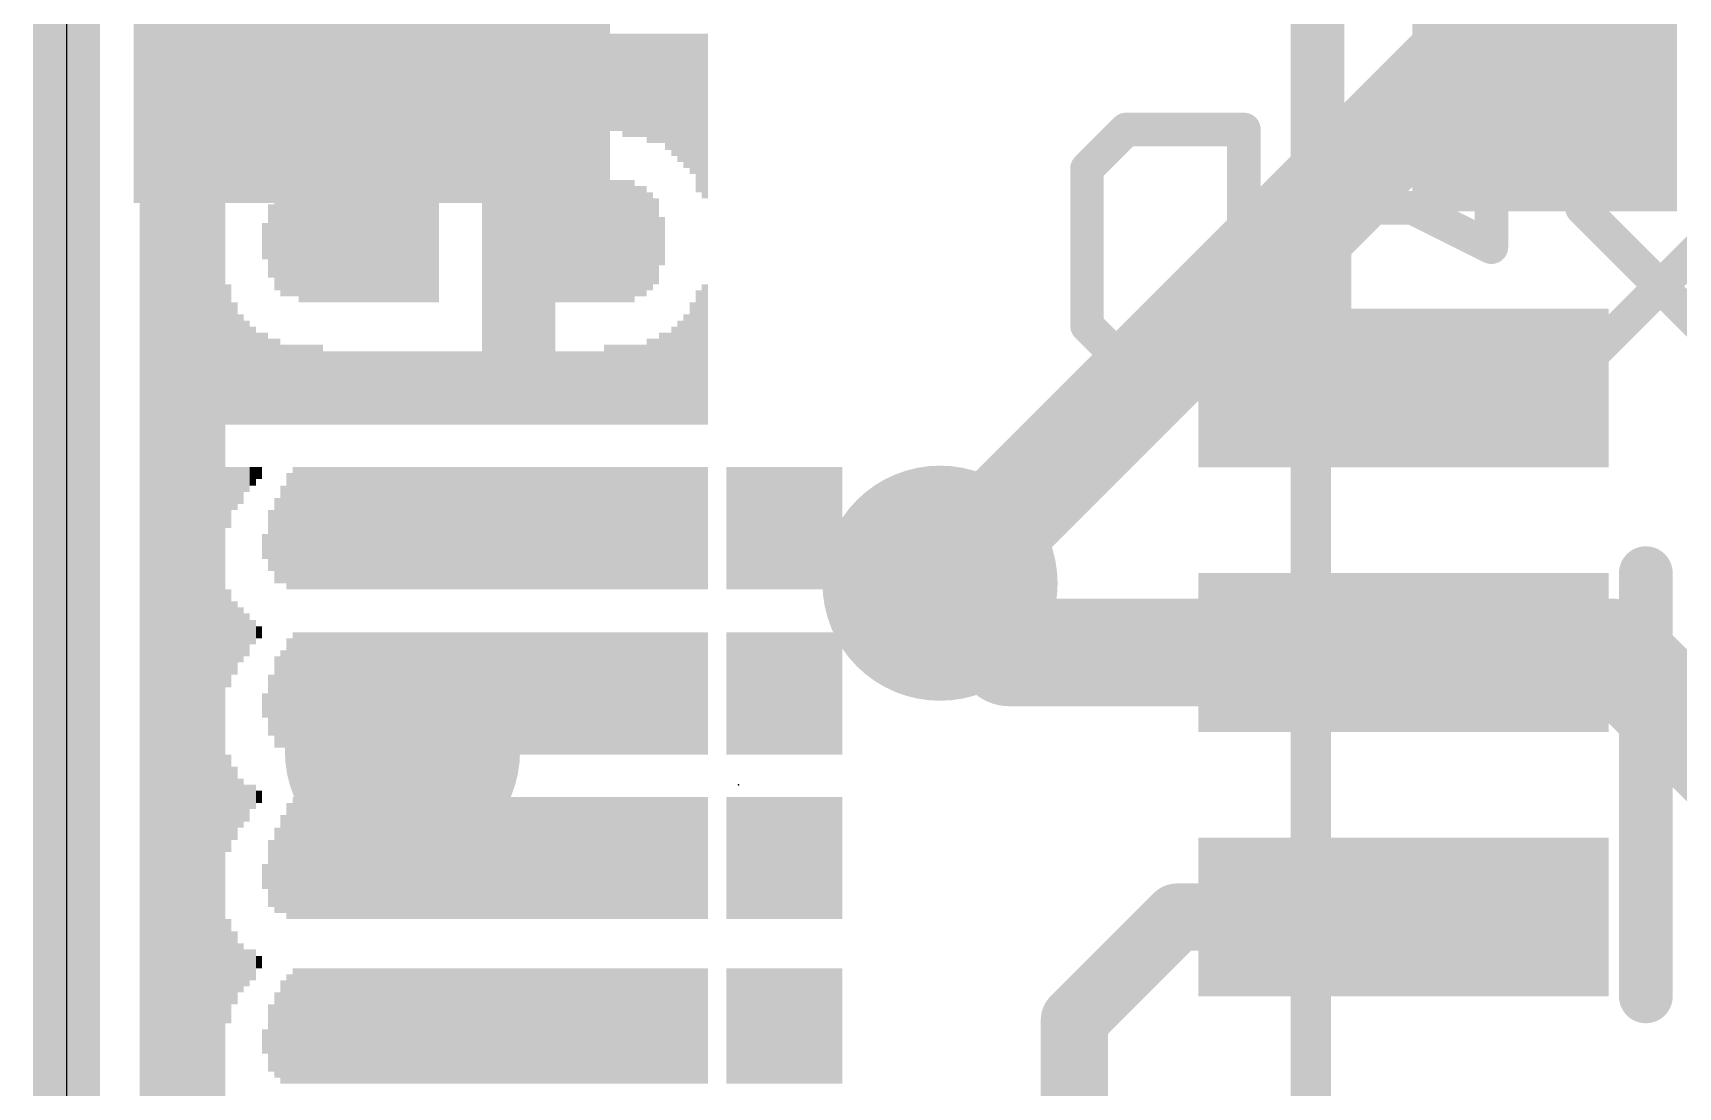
# Model space of a CAD drawing. Extents: x -0.1 to 25.5, y -0.1 to 17.9.
# Drawn here: x -0.13 to 6.09, y 7.75 to 11.73 of the extents above; entities that cross this region are included whole.
import ezdxf

# ---------------------------------------------------------------- set-up
doc = ezdxf.new("R2010")
doc.units = 0
for name, color, linetype in [('1', 12, 'CONTINUOUS'), ('16', 5, 'CONTINUOUS'), ('18', 110, 'CONTINUOUS'), ('20', 53, 'CONTINUOUS'), ('21', 40, 'CONTINUOUS'), ('22', 6, 'CONTINUOUS'), ('23', 40, 'CONTINUOUS'), ('51', 253, 'CONTINUOUS')]:
    doc.layers.add(name, color=color, linetype=linetype)

# ---------------------------------------------------------------- blocks, each defined once
blk = doc.blocks.new('RECT')
blk.add_solid([(-0.5, -0.5), (0.5, -0.5), (-0.5, 0.5), (0.5, 0.5)])
blk = doc.blocks.new('ROUNDV')
at = {"const_width": 0.5}
blk.add_lwpolyline([(0, -0.25, 1), (0, 0.25, 1), (0, -0.25)], format="xyb", dxfattribs=at)

msp = doc.modelspace()

# ---------------------------------------------------------------- linework, layer by layer
at = {"layer": '1'}
for points, const_width in [([(0, 0), (0, 17.78)], 0.254), ([(4.611, 12.573), (5.588, 11.596)], 0.254), ([(3.564, 9.39), (3.302, 9.652)], 0.4064), ([(5.054, 9.39), (3.564, 9.39)], 0.4064), ([(5.054, 9.39), (5.85, 9.39)], 0.4064), ([(5.85, 9.39), (6.731, 8.509)], 0.4064), ([(4.199, 8.39), (3.81, 8.001)], 0.254), ([(5.054, 8.39), (4.199, 8.39)], 0.254), ([(3.81, 8.001), (3.81, 5.2573)], 0.254)]:
    msp.add_lwpolyline(points, dxfattribs=dict(at, const_width=const_width))
for points, const_width in [([(5.5431, 11.5511, 1), (5.6329, 11.6409)], 0.127), ([(3.3738, 9.7238, 1), (3.2302, 9.5802)], 0.2032), ([(3.564, 9.4916, 1), (3.564, 9.2884)], 0.2032), ([(5.054, 9.4916, 1), (5.054, 9.2884)], 0.2032), ([(5.054, 9.2884, 1), (5.054, 9.4916)], 0.2032), ([(5.9218, 9.4618, 1), (5.7782, 9.3182)], 0.2032), ([(5.85, 9.2884, 1), (5.85, 9.4916)], 0.2032), ([(3.4922, 9.3182, 1), (3.6358, 9.4618)], 0.2032), ([(4.199, 8.4535, 1), (4.199, 8.3265)], 0.127), ([(4.2439, 8.3451, 1), (4.1541, 8.4349)], 0.127), ([(5.054, 8.3265, 1), (5.054, 8.4535)], 0.127), ([(3.8735, 8.001, 1), (3.7465, 8.001)], 0.127), ([(3.7651, 8.0459, 1), (3.8549, 7.9561)], 0.127)]:
    msp.add_lwpolyline(points, format="xyb", dxfattribs=dict(at, const_width=const_width))
at = {"layer": '16'}
for points, const_width in [([(0, 0), (0, 17.78)], 0.254), ([(3.302, 9.652), (7.747, 14.097)], 0.4064)]:
    msp.add_lwpolyline(points, dxfattribs=dict(at, const_width=const_width))
at = {"layer": '16', "const_width": 0.2032}
msp.add_lwpolyline([(3.2302, 9.7238, 1), (3.3738, 9.5802)], format="xyb", dxfattribs=at)
at = {"layer": '20'}
msp.add_line((0, 15.24), (0, 2.54), dxfattribs=at)
at = {"layer": '21'}
for points, const_width in [([(4.754, 11.89), (4.754, 10.79)], 0.1524), ([(0.454, 10.99), (0.454, 6.79)], 0.1524), ([(5.97, 9.69), (5.97, 8.09)], 0.2032)]:
    msp.add_lwpolyline(points, dxfattribs=dict(at, const_width=const_width))
for points, const_width in [([(0.4921, 10.99, 1), (0.4159, 10.99)], 0.0762), ([(4.7159, 10.79, 1), (4.7921, 10.79)], 0.0762), ([(6.0208, 9.69, 1), (5.9192, 9.69)], 0.1016), ([(5.9192, 8.09, 1), (6.0208, 8.09)], 0.1016)]:
    msp.add_lwpolyline(points, format="xyb", dxfattribs=dict(at, const_width=const_width))
at = {"layer": '22', "const_width": 0.127}
for points in [[(3.8576, 11.219), (4.0058, 11.3673)], [(4.0058, 11.3673), (4.4507, 11.3673)], [(4.4507, 11.3673), (4.4507, 10.4775)], [(4.7931, 11.3673), (5.3862, 11.3673)], [(5.3862, 11.3673), (5.3862, 10.9224)], [(3.8576, 10.6258), (3.8576, 11.219)], [(4.9414, 11.0707), (4.7931, 10.9224)], [(5.0897, 11.0707), (4.9414, 11.0707)], [(5.3862, 10.9224), (5.0897, 11.0707)], [(6.3218, 11.0707), (5.7286, 10.4775)], [(6.3218, 10.4775), (5.7286, 11.0707)], [(4.7931, 10.9224), (4.7931, 10.6258)], [(4.0058, 10.4775), (3.8576, 10.6258)], [(4.7931, 10.6258), (4.9414, 10.4775)], [(5.238, 10.4775), (5.3862, 10.6258)], [(4.4507, 10.4775), (4.0058, 10.4775)], [(4.9414, 10.4775), (5.238, 10.4775)]]:
    msp.add_lwpolyline(points, dxfattribs=at)
at = {"layer": '22', "const_width": 0.0635}
for points in [[(4.0058, 11.399, 1), (4.0058, 11.3355)], [(4.0283, 11.3448, 1), (3.9834, 11.3897)], [(4.4825, 11.3673, 1), (4.419, 11.3673)], [(4.4507, 11.3355, 1), (4.4507, 11.399)], [(4.7931, 11.399, 1), (4.7931, 11.3355)], [(5.418, 11.3673, 1), (5.3545, 11.3673)], [(5.3862, 11.3355, 1), (5.3862, 11.399)], [(3.8893, 11.219, 1), (3.8258, 11.219)], [(3.8351, 11.2414, 1), (3.88, 11.1965)], [(4.9414, 11.1024, 1), (4.9414, 11.0389)], [(4.9638, 11.0482, 1), (4.9189, 11.0931)], [(5.1039, 11.0991, 1), (5.0755, 11.0423)], [(5.0897, 11.0389, 1), (5.0897, 11.1024)], [(5.751, 11.0931, 1), (5.7061, 11.0482)], [(4.8248, 10.9224, 1), (4.7613, 10.9224)], [(4.7706, 10.9448, 1), (4.8155, 10.8999)], [(5.3545, 10.9224, 1), (5.418, 10.9224)], [(5.372, 10.894, 1), (5.4004, 10.9508)], [(3.8258, 10.6258, 1), (3.8893, 10.6258)], [(3.88, 10.6482, 1), (3.8351, 10.6033)], [(4.8155, 10.6482, 1), (4.7706, 10.6033)], [(4.7613, 10.6258, 1), (4.8248, 10.6258)], [(5.4087, 10.6033, 1), (5.3638, 10.6482)], [(4.0058, 10.5093, 1), (4.0058, 10.4458)], [(3.9834, 10.455, 1), (4.0283, 10.5)], [(4.4507, 10.4458, 1), (4.4507, 10.5093)], [(4.9414, 10.5093, 1), (4.9414, 10.4458)], [(4.9189, 10.455, 1), (4.9638, 10.5)], [(5.2155, 10.5, 1), (5.2604, 10.455)], [(5.238, 10.4458, 1), (5.238, 10.5093)], [(5.7061, 10.5, 1), (5.751, 10.455)], [(4.419, 10.4775, 1), (4.4825, 10.4775)]]:
    msp.add_lwpolyline(points, format="xyb", dxfattribs=at)
at = {"layer": '23'}
msp.add_point((2.54, 8.89), dxfattribs=at)
at = {"layer": '51', "const_width": 0.1524}
for points in [[(0.454, 5.79), (0.454, 11.89)], [(4.704, 11.89), (4.704, 5.79)]]:
    msp.add_lwpolyline(points, dxfattribs=at)

# ---------------------------------------------------------------- block references
at = {"layer": '1'}
for p, xscale, yscale in [((1.154, 11.69), 1.8, 1.2), ((5.054, 10.39), 1.55, 0.6), ((5.054, 9.39), 1.55, 0.6), ((5.054, 8.39), 1.55, 0.6)]:
    msp.add_blockref('RECT', p, dxfattribs=dict(at, xscale=xscale, yscale=yscale))
at = {"layer": '1', "xscale": 1.075, "rotation": 270}
msp.add_blockref('RECT', (5.588, 11.596), dxfattribs=at)
at = {"layer": '18', "xscale": 0.889, "yscale": 0.889}
for p in [(3.302, 9.652), (3.302, 9.652), (1.27, 9.017), (1.27, 9.017)]:
    msp.add_blockref('ROUNDV', p, dxfattribs=at)
at = {"layer": '22', "rotation": 270}
for p, xscale, yscale in [((0.2887, 9.0856), 5.2883, 0.0231), ((0.3118, 9.0513), 5.3569, 0.0231), ((0.3349, 9.0284), 5.4026, 0.0231), ((0.358, 9.017), 5.4254, 0.0231), ((0.381, 9.0056), 5.4483, 0.0229), ((0.404, 8.9941), 5.4712, 0.0231), ((0.4271, 8.9941), 5.4712, 0.0231), ((0.4502, 8.9827), 5.494, 0.0231), ((0.4733, 8.9827), 5.494, 0.0231), ((0.4964, 8.97), 5.5194, 0.0231), ((0.5196, 8.97), 5.5194, 0.0231), ((0.5427, 8.97), 5.5194, 0.0231), ((0.5658, 8.97), 5.5194, 0.0231), ((0.5889, 8.97), 5.5194, 0.0231), ((0.7736, 11.5227), 0.414, 0.0231), ((0.7967, 11.5227), 0.414, 0.0231), ((0.8198, 11.5341), 0.3912, 0.0231), ((0.8429, 11.5341), 0.3912, 0.0231), ((0.866, 11.5341), 0.3912, 0.0231), ((0.889, 11.5341), 0.3912, 0.0229), ((0.912, 11.5456), 0.3683, 0.0231), ((0.9351, 11.5456), 0.3683, 0.0231), ((0.9582, 11.5456), 0.3683, 0.0231), ((0.9813, 11.5456), 0.3683, 0.0231), ((1.0044, 11.5456), 0.3683, 0.0231), ((1.0276, 11.5456), 0.3683, 0.0231), ((1.0507, 11.5456), 0.3683, 0.0231), ((1.0738, 11.5456), 0.3683, 0.0231), ((1.0969, 11.5456), 0.3683, 0.0231), ((1.12, 11.5456), 0.3683, 0.0231), ((1.143, 11.5456), 0.3683, 0.0229), ((1.166, 11.5456), 0.3683, 0.0231), ((1.1891, 11.5456), 0.3683, 0.0231), ((1.2122, 11.5456), 0.3683, 0.0231), ((1.2353, 11.5456), 0.3683, 0.0231), ((1.2584, 11.5456), 0.3683, 0.0231), ((1.2816, 11.5456), 0.3683, 0.0231), ((1.3047, 11.5456), 0.3683, 0.0231), ((1.3278, 11.5456), 0.3683, 0.0231), ((1.3509, 11.5456), 0.3683, 0.0231), ((1.374, 11.5456), 0.3683, 0.0231), ((1.397, 11.5456), 0.3683, 0.0229), ((1.42, 11.5456), 0.3683, 0.0231), ((1.4431, 11.5456), 0.3683, 0.0231), ((1.4662, 11.5456), 0.3683, 0.0231), ((1.4893, 11.5456), 0.3683, 0.0231), ((1.5124, 11.5456), 0.3683, 0.0231), ((1.5356, 11.5456), 0.3683, 0.0231), ((1.5587, 11.5456), 0.3683, 0.0231), ((1.5818, 11.5456), 0.3683, 0.0231), ((1.6049, 11.5456), 0.3683, 0.0231), ((1.628, 11.5456), 0.3683, 0.0231), ((1.651, 11.5456), 0.3683, 0.0229), ((1.674, 11.5456), 0.3683, 0.0231), ((1.6971, 11.5456), 0.3683, 0.0231), ((1.7202, 11.5456), 0.3683, 0.0231), ((1.7433, 11.5456), 0.3683, 0.0231), ((1.7664, 11.5456), 0.3683, 0.0231), ((1.7896, 11.5456), 0.3683, 0.0231), ((1.8127, 11.5456), 0.3683, 0.0231), ((1.8358, 11.5456), 0.3683, 0.0231), ((1.8589, 11.5456), 0.3683, 0.0231), ((1.882, 11.5456), 0.3683, 0.0231), ((1.905, 11.5456), 0.3683, 0.0229), ((1.928, 11.5456), 0.3683, 0.0231), ((1.9511, 11.5456), 0.3683, 0.0231), ((1.9742, 11.5456), 0.3683, 0.0231), ((1.9973, 11.5456), 0.3683, 0.0231), ((2.0204, 11.5456), 0.3683, 0.0231), ((2.0436, 11.5456), 0.3683, 0.0231), ((2.0667, 11.5456), 0.3683, 0.0231), ((2.0898, 11.5456), 0.3683, 0.0231), ((2.1129, 11.5341), 0.3912, 0.0231), ((2.136, 11.5341), 0.3912, 0.0231), ((2.159, 11.5341), 0.3912, 0.0229), ((2.182, 11.5341), 0.3912, 0.0231), ((2.2051, 11.5227), 0.414, 0.0231), ((2.2282, 11.5227), 0.414, 0.0231), ((2.2513, 11.5227), 0.414, 0.0231), ((2.2744, 11.51), 0.4394, 0.0231), ((2.2976, 11.4986), 0.4623, 0.0231), ((2.3207, 11.4871), 0.4851, 0.0231), ((2.3438, 11.4757), 0.508, 0.0231), ((2.3669, 11.4643), 0.5309, 0.0231), ((2.39, 11.43), 0.5994, 0.0231), ((2.413, 11.4186), 0.6223, 0.0229), ((0.612, 11.3259), 0.3912, 0.0231), ((0.635, 11.3487), 0.3454, 0.0229), ((0.658, 11.3716), 0.2997, 0.0231), ((0.6811, 11.383), 0.2769, 0.0231), ((0.7042, 11.3944), 0.254, 0.0231), ((0.7273, 11.4059), 0.2311, 0.0231), ((0.7504, 11.4059), 0.2311, 0.0231), ((0.8198, 10.9449), 0.4166, 0.0231), ((0.8429, 10.9449), 0.4166, 0.0231), ((0.866, 10.9563), 0.4394, 0.0231), ((0.889, 10.9449), 0.4623, 0.0229), ((0.912, 10.9449), 0.4623, 0.0231), ((0.9351, 10.9449), 0.4623, 0.0231), ((0.9582, 10.9449), 0.4623, 0.0231), ((0.9813, 10.9449), 0.4623, 0.0231), ((1.0044, 10.9449), 0.4623, 0.0231), ((1.0276, 10.9449), 0.4623, 0.0231), ((1.0507, 10.9449), 0.4623, 0.0231), ((1.0738, 10.9449), 0.4623, 0.0231), ((1.0969, 10.9449), 0.4623, 0.0231), ((1.12, 10.9449), 0.4623, 0.0231), ((1.143, 10.9449), 0.4623, 0.0229), ((1.166, 10.9449), 0.4623, 0.0231), ((1.1891, 10.9449), 0.4623, 0.0231), ((1.2122, 10.9449), 0.4623, 0.0231), ((1.2353, 10.9449), 0.4623, 0.0231), ((1.2584, 10.9449), 0.4623, 0.0231), ((1.2816, 10.9449), 0.4623, 0.0231), ((1.3047, 10.9449), 0.4623, 0.0231), ((1.3278, 10.9449), 0.4623, 0.0231), ((1.3509, 10.9449), 0.4623, 0.0231), ((1.374, 10.9449), 0.4623, 0.0231), ((1.397, 10.9449), 0.4623, 0.0229), ((1.5818, 10.7137), 0.9246, 0.0231), ((1.6049, 10.7137), 0.9246, 0.0231), ((1.628, 10.7137), 0.9246, 0.0231), ((1.651, 10.7137), 0.9246, 0.0229), ((1.674, 10.7137), 0.9246, 0.0231), ((1.6971, 10.7137), 0.9246, 0.0231), ((1.7202, 10.7137), 0.9246, 0.0231), ((1.7433, 10.7137), 0.9246, 0.0231), ((1.7664, 10.7137), 0.9246, 0.0231), ((1.7896, 10.7137), 0.9246, 0.0231), ((1.8127, 10.7137), 0.9246, 0.0231), ((1.8358, 10.7137), 0.9246, 0.0231), ((1.8589, 10.9449), 0.4623, 0.0231), ((1.882, 10.9449), 0.4623, 0.0231), ((1.905, 10.9449), 0.4623, 0.0229), ((1.928, 10.9449), 0.4623, 0.0231), ((1.9511, 10.9449), 0.4623, 0.0231), ((1.9742, 10.9449), 0.4623, 0.0231), ((1.9973, 10.9449), 0.4623, 0.0231), ((2.0204, 10.9449), 0.4623, 0.0231), ((2.0436, 10.9449), 0.4623, 0.0231), ((2.0667, 10.9449), 0.4623, 0.0231), ((2.0898, 10.9449), 0.4623, 0.0231), ((2.1129, 10.9449), 0.4623, 0.0231), ((2.136, 10.9449), 0.4623, 0.0231), ((2.159, 10.9449), 0.4166, 0.0229), ((2.182, 10.9449), 0.4166, 0.0231), ((0.7736, 10.9461), 0.2769, 0.0231), ((0.7967, 10.9449), 0.3708, 0.0231), ((2.2051, 10.9449), 0.3708, 0.0231), ((2.2282, 10.9449), 0.3251, 0.0231), ((0.7504, 10.9449), 0.1372, 0.0231), ((2.2513, 10.9449), 0.1829, 0.0231), ((0.612, 10.5169), 0.5309, 0.0231), ((2.39, 10.5054), 0.508, 0.0231), ((2.413, 10.5169), 0.5309, 0.0229), ((0.635, 10.4826), 0.4623, 0.0229), ((2.3669, 10.4826), 0.4623, 0.0231), ((0.658, 10.4597), 0.4166, 0.0231), ((0.6811, 10.4483), 0.3937, 0.0231), ((2.3207, 10.4483), 0.3937, 0.0231), ((2.3438, 10.4597), 0.4166, 0.0231), ((0.7042, 10.4369), 0.3708, 0.0231), ((0.7273, 10.4254), 0.348, 0.0231), ((0.7504, 10.4254), 0.348, 0.0231), ((0.7736, 10.414), 0.3251, 0.0231), ((0.7967, 10.414), 0.3251, 0.0231), ((2.2051, 10.414), 0.3251, 0.0231), ((2.2282, 10.414), 0.3251, 0.0231), ((2.2513, 10.4254), 0.348, 0.0231), ((2.2744, 10.4254), 0.348, 0.0231), ((2.2976, 10.4369), 0.3708, 0.0231), ((0.8198, 10.4026), 0.3023, 0.0231), ((0.8429, 10.4026), 0.3023, 0.0231), ((0.866, 10.4026), 0.3023, 0.0231), ((0.889, 10.4026), 0.3023, 0.0229), ((0.912, 10.4026), 0.3023, 0.0231), ((0.9351, 10.4026), 0.3023, 0.0231), ((0.9582, 10.4026), 0.3023, 0.0231), ((0.9813, 10.3899), 0.2769, 0.0231), ((1.0044, 10.3899), 0.2769, 0.0231), ((1.0276, 10.3899), 0.2769, 0.0231), ((1.0507, 10.3899), 0.2769, 0.0231), ((1.0738, 10.3899), 0.2769, 0.0231), ((1.0969, 10.3899), 0.2769, 0.0231), ((1.12, 10.3899), 0.2769, 0.0231), ((1.143, 10.3899), 0.2769, 0.0229), ((1.166, 10.3899), 0.2769, 0.0231), ((1.1891, 10.3899), 0.2769, 0.0231), ((1.2122, 10.3899), 0.2769, 0.0231), ((1.2353, 10.3899), 0.2769, 0.0231), ((1.2584, 10.3899), 0.2769, 0.0231), ((1.2816, 10.3899), 0.2769, 0.0231), ((1.3047, 10.3899), 0.2769, 0.0231), ((1.3278, 10.3899), 0.2769, 0.0231), ((1.3509, 10.3899), 0.2769, 0.0231), ((1.374, 10.3899), 0.2769, 0.0231), ((1.397, 10.3899), 0.2769, 0.0229), ((1.42, 10.3899), 0.2769, 0.0231), ((1.4431, 10.3899), 0.2769, 0.0231), ((1.4662, 10.3899), 0.2769, 0.0231), ((1.4893, 10.3899), 0.2769, 0.0231), ((1.5124, 10.3899), 0.2769, 0.0231), ((1.5356, 10.3899), 0.2769, 0.0231), ((1.5587, 10.3899), 0.2769, 0.0231), ((1.8589, 10.3899), 0.2769, 0.0231), ((1.882, 10.3899), 0.2769, 0.0231), ((1.905, 10.3899), 0.2769, 0.0229), ((1.928, 10.3899), 0.2769, 0.0231), ((1.9511, 10.3899), 0.2769, 0.0231), ((1.9742, 10.3899), 0.2769, 0.0231), ((1.9973, 10.3899), 0.2769, 0.0231), ((2.0204, 10.3899), 0.2769, 0.0231), ((2.0436, 10.4026), 0.3023, 0.0231), ((2.0667, 10.4026), 0.3023, 0.0231), ((2.0898, 10.4026), 0.3023, 0.0231), ((2.1129, 10.4026), 0.3023, 0.0231), ((2.136, 10.4026), 0.3023, 0.0231), ((2.159, 10.4026), 0.3023, 0.0229), ((2.182, 10.4026), 0.3023, 0.0231), ((0.612, 9.9759), 0.2311, 0.0231), ((0.635, 10.0101), 0.1626, 0.0229), ((0.658, 10.0216), 0.1397, 0.0231), ((0.6811, 10.0444), 0.094, 0.0231), ((0.7042, 10.0559), 0.0711, 0.0231), ((0.7273, 10.0686), 0.0457, 0.0231), ((0.866, 9.8603), 0.4623, 0.0231), ((0.889, 9.8603), 0.4623, 0.0229), ((0.912, 9.8603), 0.4623, 0.0231), ((0.9351, 9.8603), 0.4623, 0.0231), ((0.9582, 9.8603), 0.4623, 0.0231), ((0.9813, 9.8603), 0.4623, 0.0231), ((1.0044, 9.8603), 0.4623, 0.0231), ((1.0276, 9.8603), 0.4623, 0.0231), ((1.0507, 9.8603), 0.4623, 0.0231), ((1.0738, 9.8603), 0.4623, 0.0231), ((1.0969, 9.8603), 0.4623, 0.0231), ((1.12, 9.8603), 0.4623, 0.0231), ((1.143, 9.8603), 0.4623, 0.0229), ((1.166, 9.8603), 0.4623, 0.0231), ((1.1891, 9.8603), 0.4623, 0.0231), ((1.2122, 9.8603), 0.4623, 0.0231), ((1.2353, 9.8603), 0.4623, 0.0231), ((1.2584, 9.8603), 0.4623, 0.0231), ((1.2816, 9.8603), 0.4623, 0.0231), ((1.3047, 9.8603), 0.4623, 0.0231), ((1.3278, 9.8603), 0.4623, 0.0231), ((1.3509, 9.8603), 0.4623, 0.0231), ((1.374, 9.8603), 0.4623, 0.0231), ((1.397, 9.8603), 0.4623, 0.0229), ((1.42, 9.8603), 0.4623, 0.0231), ((1.4431, 9.8603), 0.4623, 0.0231), ((1.4662, 9.8603), 0.4623, 0.0231), ((1.4893, 9.8603), 0.4623, 0.0231), ((1.5124, 9.8603), 0.4623, 0.0231), ((1.5356, 9.8603), 0.4623, 0.0231), ((1.5587, 9.8603), 0.4623, 0.0231), ((1.5818, 9.8603), 0.4623, 0.0231), ((1.6049, 9.8603), 0.4623, 0.0231), ((1.628, 9.8603), 0.4623, 0.0231), ((1.651, 9.8603), 0.4623, 0.0229), ((1.674, 9.8603), 0.4623, 0.0231), ((1.6971, 9.8603), 0.4623, 0.0231), ((1.7202, 9.8603), 0.4623, 0.0231), ((1.7433, 9.8603), 0.4623, 0.0231), ((1.7664, 9.8603), 0.4623, 0.0231), ((1.7896, 9.8603), 0.4623, 0.0231), ((1.8127, 9.8603), 0.4623, 0.0231), ((1.8358, 9.8603), 0.4623, 0.0231), ((1.8589, 9.8603), 0.4623, 0.0231), ((1.882, 9.8603), 0.4623, 0.0231), ((1.905, 9.8603), 0.4623, 0.0229), ((1.928, 9.8603), 0.4623, 0.0231), ((1.9511, 9.8603), 0.4623, 0.0231), ((1.9742, 9.8603), 0.4623, 0.0231), ((1.9973, 9.8603), 0.4623, 0.0231), ((2.0204, 9.8603), 0.4623, 0.0231), ((2.0436, 9.8603), 0.4623, 0.0231), ((2.0667, 9.8603), 0.4623, 0.0231), ((2.0898, 9.8603), 0.4623, 0.0231), ((2.1129, 9.8603), 0.4623, 0.0231), ((2.136, 9.8603), 0.4623, 0.0231), ((2.159, 9.8603), 0.4623, 0.0229), ((2.182, 9.8603), 0.4623, 0.0231), ((2.2051, 9.8603), 0.4623, 0.0231), ((2.2282, 9.8603), 0.4623, 0.0231), ((2.2513, 9.8603), 0.4623, 0.0231), ((2.2744, 9.8603), 0.4623, 0.0231), ((2.2976, 9.8603), 0.4623, 0.0231), ((2.3207, 9.8603), 0.4623, 0.0231), ((2.3438, 9.8603), 0.4623, 0.0231), ((2.3669, 9.8603), 0.4623, 0.0231), ((2.39, 9.8603), 0.4623, 0.0231), ((2.413, 9.8603), 0.4623, 0.0229), ((2.5053, 9.8603), 0.4623, 0.0231), ((2.5284, 9.8603), 0.4623, 0.0231), ((2.5516, 9.8603), 0.4623, 0.0231), ((2.5747, 9.8603), 0.4623, 0.0231), ((2.5978, 9.8603), 0.4623, 0.0231), ((2.6209, 9.8603), 0.4623, 0.0231), ((2.644, 9.8603), 0.4623, 0.0231), ((2.667, 9.8603), 0.4623, 0.0229), ((2.69, 9.8603), 0.4623, 0.0231), ((2.7131, 9.8603), 0.4623, 0.0231), ((2.7362, 9.8603), 0.4623, 0.0231), ((2.7593, 9.8603), 0.4623, 0.0231), ((2.7824, 9.8603), 0.4623, 0.0231), ((2.8056, 9.8603), 0.4623, 0.0231), ((2.8287, 9.8603), 0.4623, 0.0231), ((2.8518, 9.8603), 0.4623, 0.0231), ((2.8749, 9.8603), 0.4623, 0.0231), ((2.898, 9.8603), 0.4623, 0.0231), ((2.921, 9.8603), 0.4623, 0.0229), ((0.8198, 9.8361), 0.3683, 0.0231), ((0.8429, 9.8489), 0.4394, 0.0231), ((0.7967, 9.8133), 0.3226, 0.0231), ((0.7736, 9.8133), 0.2311, 0.0231), ((0.7504, 9.7904), 0.094, 0.0231), ((0.612, 9.4437), 0.3708, 0.0231), ((0.635, 9.445), 0.2769, 0.0229), ((0.658, 9.4564), 0.2083, 0.0231), ((0.6811, 9.4564), 0.1626, 0.0231), ((0.7042, 9.4666), 0.0914, 0.0231), ((0.7273, 9.4666), 0.0457, 0.0231), ((0.866, 9.2354), 0.4623, 0.0231), ((0.889, 9.2354), 0.4623, 0.0229), ((0.912, 9.2354), 0.4623, 0.0231), ((0.9351, 9.2354), 0.4623, 0.0231), ((0.9582, 9.2354), 0.4623, 0.0231), ((0.9813, 9.2354), 0.4623, 0.0231), ((1.0044, 9.2354), 0.4623, 0.0231), ((1.0276, 9.2354), 0.4623, 0.0231), ((1.0507, 9.2354), 0.4623, 0.0231), ((1.0738, 9.2354), 0.4623, 0.0231), ((1.0969, 9.2354), 0.4623, 0.0231), ((1.12, 9.2354), 0.4623, 0.0231), ((1.143, 9.2354), 0.4623, 0.0229), ((1.166, 9.2354), 0.4623, 0.0231), ((1.1891, 9.2354), 0.4623, 0.0231), ((1.2122, 9.2354), 0.4623, 0.0231), ((1.2353, 9.2354), 0.4623, 0.0231), ((1.2584, 9.2354), 0.4623, 0.0231), ((1.2816, 9.2354), 0.4623, 0.0231), ((1.3047, 9.2354), 0.4623, 0.0231), ((1.3278, 9.2354), 0.4623, 0.0231), ((1.3509, 9.2354), 0.4623, 0.0231), ((1.374, 9.2354), 0.4623, 0.0231), ((1.397, 9.2354), 0.4623, 0.0229), ((1.42, 9.2354), 0.4623, 0.0231), ((1.4431, 9.2354), 0.4623, 0.0231), ((1.4662, 9.2354), 0.4623, 0.0231), ((1.4893, 9.2354), 0.4623, 0.0231), ((1.5124, 9.2354), 0.4623, 0.0231), ((1.5356, 9.2354), 0.4623, 0.0231), ((1.5587, 9.2354), 0.4623, 0.0231), ((1.5818, 9.2354), 0.4623, 0.0231), ((1.6049, 9.2354), 0.4623, 0.0231), ((1.628, 9.2354), 0.4623, 0.0231), ((1.651, 9.2354), 0.4623, 0.0229), ((1.674, 9.2354), 0.4623, 0.0231), ((1.6971, 9.2354), 0.4623, 0.0231), ((1.7202, 9.2354), 0.4623, 0.0231), ((1.7433, 9.2354), 0.4623, 0.0231), ((1.7664, 9.2354), 0.4623, 0.0231), ((1.7896, 9.2354), 0.4623, 0.0231), ((1.8127, 9.2354), 0.4623, 0.0231), ((1.8358, 9.2354), 0.4623, 0.0231), ((1.8589, 9.2354), 0.4623, 0.0231), ((1.882, 9.2354), 0.4623, 0.0231), ((1.905, 9.2354), 0.4623, 0.0229), ((1.928, 9.2354), 0.4623, 0.0231), ((1.9511, 9.2354), 0.4623, 0.0231), ((1.9742, 9.2354), 0.4623, 0.0231), ((1.9973, 9.2354), 0.4623, 0.0231), ((2.0204, 9.2354), 0.4623, 0.0231), ((2.0436, 9.2354), 0.4623, 0.0231), ((2.0667, 9.2354), 0.4623, 0.0231), ((2.0898, 9.2354), 0.4623, 0.0231), ((2.1129, 9.2354), 0.4623, 0.0231), ((2.136, 9.2354), 0.4623, 0.0231), ((2.159, 9.2354), 0.4623, 0.0229), ((2.182, 9.2354), 0.4623, 0.0231), ((2.2051, 9.2354), 0.4623, 0.0231), ((2.2282, 9.2354), 0.4623, 0.0231), ((2.2513, 9.2354), 0.4623, 0.0231), ((2.2744, 9.2354), 0.4623, 0.0231), ((2.2976, 9.2354), 0.4623, 0.0231), ((2.3207, 9.2354), 0.4623, 0.0231), ((2.3438, 9.2354), 0.4623, 0.0231), ((2.3669, 9.2354), 0.4623, 0.0231), ((2.39, 9.2354), 0.4623, 0.0231), ((2.413, 9.2354), 0.4623, 0.0229), ((2.5053, 9.2354), 0.4623, 0.0231), ((2.5284, 9.2354), 0.4623, 0.0231), ((2.5516, 9.2354), 0.4623, 0.0231), ((2.5747, 9.2354), 0.4623, 0.0231), ((2.5978, 9.2354), 0.4623, 0.0231), ((2.6209, 9.2354), 0.4623, 0.0231), ((2.644, 9.2354), 0.4623, 0.0231), ((2.667, 9.2354), 0.4623, 0.0229), ((2.69, 9.2354), 0.4623, 0.0231), ((2.7131, 9.2354), 0.4623, 0.0231), ((2.7362, 9.2354), 0.4623, 0.0231), ((2.7593, 9.2354), 0.4623, 0.0231), ((2.7824, 9.2354), 0.4623, 0.0231), ((2.8056, 9.2354), 0.4623, 0.0231), ((2.8287, 9.2354), 0.4623, 0.0231), ((2.8518, 9.2354), 0.4623, 0.0231), ((2.8749, 9.2354), 0.4623, 0.0231), ((2.898, 9.2354), 0.4623, 0.0231), ((2.921, 9.2354), 0.4623, 0.0229), ((0.8198, 9.2139), 0.3683, 0.0231), ((0.8429, 9.224), 0.4394, 0.0231), ((0.7967, 9.2024), 0.3454, 0.0231), ((0.7736, 9.191), 0.2311, 0.0231), ((0.7504, 9.1897), 0.0914, 0.0231), ((0.612, 8.8201), 0.3683, 0.0231), ((0.635, 8.8201), 0.2769, 0.0229), ((0.658, 8.8201), 0.1854, 0.0231), ((0.6811, 8.8201), 0.1397, 0.0231), ((0.7042, 8.8443), 0.0914, 0.0231), ((0.7273, 8.8443), 0.0457, 0.0231), ((0.866, 8.6131), 0.4623, 0.0231), ((0.889, 8.6131), 0.4623, 0.0229), ((0.912, 8.6131), 0.4623, 0.0231), ((0.9351, 8.6131), 0.4623, 0.0231), ((0.9582, 8.6131), 0.4623, 0.0231), ((0.9813, 8.6131), 0.4623, 0.0231), ((1.0044, 8.6131), 0.4623, 0.0231), ((1.0276, 8.6131), 0.4623, 0.0231), ((1.0507, 8.6131), 0.4623, 0.0231), ((1.0738, 8.6131), 0.4623, 0.0231), ((1.0969, 8.6131), 0.4623, 0.0231), ((1.12, 8.6131), 0.4623, 0.0231), ((1.143, 8.6131), 0.4623, 0.0229), ((1.166, 8.6131), 0.4623, 0.0231), ((1.1891, 8.6131), 0.4623, 0.0231), ((1.2122, 8.6131), 0.4623, 0.0231), ((1.2353, 8.6131), 0.4623, 0.0231), ((1.2584, 8.6131), 0.4623, 0.0231), ((1.2816, 8.6131), 0.4623, 0.0231), ((1.3047, 8.6131), 0.4623, 0.0231), ((1.3278, 8.6131), 0.4623, 0.0231), ((1.3509, 8.6131), 0.4623, 0.0231), ((1.374, 8.6131), 0.4623, 0.0231), ((1.397, 8.6131), 0.4623, 0.0229), ((1.42, 8.6131), 0.4623, 0.0231), ((1.4431, 8.6131), 0.4623, 0.0231), ((1.4662, 8.6131), 0.4623, 0.0231), ((1.4893, 8.6131), 0.4623, 0.0231), ((1.5124, 8.6131), 0.4623, 0.0231), ((1.5356, 8.6131), 0.4623, 0.0231), ((1.5587, 8.6131), 0.4623, 0.0231), ((1.5818, 8.6131), 0.4623, 0.0231), ((1.6049, 8.6131), 0.4623, 0.0231), ((1.628, 8.6131), 0.4623, 0.0231), ((1.651, 8.6131), 0.4623, 0.0229), ((1.674, 8.6131), 0.4623, 0.0231), ((1.6971, 8.6131), 0.4623, 0.0231), ((1.7202, 8.6131), 0.4623, 0.0231), ((1.7433, 8.6131), 0.4623, 0.0231), ((1.7664, 8.6131), 0.4623, 0.0231), ((1.7896, 8.6131), 0.4623, 0.0231), ((1.8127, 8.6131), 0.4623, 0.0231), ((1.8358, 8.6131), 0.4623, 0.0231), ((1.8589, 8.6131), 0.4623, 0.0231), ((1.882, 8.6131), 0.4623, 0.0231), ((1.905, 8.6131), 0.4623, 0.0229), ((1.928, 8.6131), 0.4623, 0.0231), ((1.9511, 8.6131), 0.4623, 0.0231), ((1.9742, 8.6131), 0.4623, 0.0231), ((1.9973, 8.6131), 0.4623, 0.0231), ((2.0204, 8.6131), 0.4623, 0.0231), ((2.0436, 8.6131), 0.4623, 0.0231), ((2.0667, 8.6131), 0.4623, 0.0231), ((2.0898, 8.6131), 0.4623, 0.0231), ((2.1129, 8.6131), 0.4623, 0.0231), ((2.136, 8.6131), 0.4623, 0.0231), ((2.159, 8.6131), 0.4623, 0.0229), ((2.182, 8.6131), 0.4623, 0.0231), ((2.2051, 8.6131), 0.4623, 0.0231), ((2.2282, 8.6131), 0.4623, 0.0231), ((2.2513, 8.6131), 0.4623, 0.0231), ((2.2744, 8.6131), 0.4623, 0.0231), ((2.2976, 8.6131), 0.4623, 0.0231), ((2.3207, 8.6131), 0.4623, 0.0231), ((2.3438, 8.6131), 0.4623, 0.0231), ((2.3669, 8.6131), 0.4623, 0.0231), ((2.39, 8.6131), 0.4623, 0.0231), ((2.413, 8.6131), 0.4623, 0.0229), ((2.5053, 8.6131), 0.4623, 0.0231), ((2.5284, 8.6131), 0.4623, 0.0231), ((2.5516, 8.6131), 0.4623, 0.0231), ((2.5747, 8.6131), 0.4623, 0.0231), ((2.5978, 8.6131), 0.4623, 0.0231), ((2.6209, 8.6131), 0.4623, 0.0231), ((2.644, 8.6131), 0.4623, 0.0231), ((2.667, 8.6131), 0.4623, 0.0229), ((2.69, 8.6131), 0.4623, 0.0231), ((2.7131, 8.6131), 0.4623, 0.0231), ((2.7362, 8.6131), 0.4623, 0.0231), ((2.7593, 8.6131), 0.4623, 0.0231), ((2.7824, 8.6131), 0.4623, 0.0231), ((2.8056, 8.6131), 0.4623, 0.0231), ((2.8287, 8.6131), 0.4623, 0.0231), ((2.8518, 8.6131), 0.4623, 0.0231), ((2.8749, 8.6131), 0.4623, 0.0231), ((2.898, 8.6131), 0.4623, 0.0231), ((2.921, 8.6131), 0.4623, 0.0229), ((0.8198, 8.5903), 0.3708, 0.0231), ((0.8429, 8.6017), 0.4394, 0.0231), ((0.7967, 8.5662), 0.3226, 0.0231), ((0.7736, 8.5547), 0.254, 0.0231), ((0.7504, 8.5433), 0.094, 0.0231), ((0.612, 8.1852), 0.3937, 0.0231), ((0.635, 8.1979), 0.2769, 0.0229), ((0.658, 8.1979), 0.1854, 0.0231), ((0.6811, 8.1979), 0.1397, 0.0231), ((0.7042, 8.2093), 0.1168, 0.0231), ((0.7273, 8.2194), 0.0457, 0.0231), ((0.8198, 7.9553), 0.3912, 0.0231), ((0.8429, 7.9667), 0.414, 0.0231), ((0.866, 7.9781), 0.4369, 0.0231), ((0.889, 7.9781), 0.4369, 0.0229), ((0.912, 7.9781), 0.4369, 0.0231), ((0.9351, 7.9781), 0.4369, 0.0231), ((0.9582, 7.9781), 0.4369, 0.0231), ((0.9813, 7.9781), 0.4369, 0.0231), ((1.0044, 7.9781), 0.4369, 0.0231), ((1.0276, 7.9781), 0.4369, 0.0231), ((1.0507, 7.9781), 0.4369, 0.0231), ((1.0738, 7.9781), 0.4369, 0.0231), ((1.0969, 7.9781), 0.4369, 0.0231), ((1.12, 7.9781), 0.4369, 0.0231), ((1.143, 7.9781), 0.4369, 0.0229), ((1.166, 7.9781), 0.4369, 0.0231), ((1.1891, 7.9781), 0.4369, 0.0231), ((1.2122, 7.9781), 0.4369, 0.0231), ((1.2353, 7.9781), 0.4369, 0.0231), ((1.2584, 7.9781), 0.4369, 0.0231), ((1.2816, 7.9781), 0.4369, 0.0231), ((1.3047, 7.9781), 0.4369, 0.0231), ((1.3278, 7.9781), 0.4369, 0.0231), ((1.3509, 7.9781), 0.4369, 0.0231), ((1.374, 7.9781), 0.4369, 0.0231), ((1.397, 7.9781), 0.4369, 0.0229), ((1.42, 7.9781), 0.4369, 0.0231), ((1.4431, 7.9781), 0.4369, 0.0231), ((1.4662, 7.9781), 0.4369, 0.0231), ((1.4893, 7.9781), 0.4369, 0.0231), ((1.5124, 7.9781), 0.4369, 0.0231), ((1.5356, 7.9781), 0.4369, 0.0231), ((1.5587, 7.9781), 0.4369, 0.0231), ((1.5818, 7.9781), 0.4369, 0.0231), ((1.6049, 7.9781), 0.4369, 0.0231), ((1.628, 7.9781), 0.4369, 0.0231), ((1.651, 7.9781), 0.4369, 0.0229), ((1.674, 7.9781), 0.4369, 0.0231), ((1.6971, 7.9781), 0.4369, 0.0231), ((1.7202, 7.9781), 0.4369, 0.0231), ((1.7433, 7.9781), 0.4369, 0.0231), ((1.7664, 7.9781), 0.4369, 0.0231), ((1.7896, 7.9781), 0.4369, 0.0231), ((1.8127, 7.9781), 0.4369, 0.0231), ((1.8358, 7.9781), 0.4369, 0.0231), ((1.8589, 7.9781), 0.4369, 0.0231), ((1.882, 7.9781), 0.4369, 0.0231), ((1.905, 7.9781), 0.4369, 0.0229), ((1.928, 7.9781), 0.4369, 0.0231), ((1.9511, 7.9781), 0.4369, 0.0231), ((1.9742, 7.9781), 0.4369, 0.0231), ((1.9973, 7.9781), 0.4369, 0.0231), ((2.0204, 7.9781), 0.4369, 0.0231), ((2.0436, 7.9781), 0.4369, 0.0231), ((2.0667, 7.9781), 0.4369, 0.0231), ((2.0898, 7.9781), 0.4369, 0.0231), ((2.1129, 7.9781), 0.4369, 0.0231), ((2.136, 7.9781), 0.4369, 0.0231), ((2.159, 7.9781), 0.4369, 0.0229), ((2.182, 7.9781), 0.4369, 0.0231), ((2.2051, 7.9781), 0.4369, 0.0231), ((2.2282, 7.9781), 0.4369, 0.0231), ((2.2513, 7.9781), 0.4369, 0.0231), ((2.2744, 7.9781), 0.4369, 0.0231), ((2.2976, 7.9781), 0.4369, 0.0231), ((2.3207, 7.9781), 0.4369, 0.0231), ((2.3438, 7.9781), 0.4369, 0.0231), ((2.3669, 7.9781), 0.4369, 0.0231), ((2.39, 7.9781), 0.4369, 0.0231), ((2.413, 7.9781), 0.4369, 0.0229), ((2.5053, 7.9781), 0.4369, 0.0231), ((2.5284, 7.9781), 0.4369, 0.0231), ((2.5516, 7.9781), 0.4369, 0.0231), ((2.5747, 7.9781), 0.4369, 0.0231), ((2.5978, 7.9781), 0.4369, 0.0231), ((2.6209, 7.9781), 0.4369, 0.0231), ((2.644, 7.9781), 0.4369, 0.0231), ((2.667, 7.9781), 0.4369, 0.0229), ((2.69, 7.9781), 0.4369, 0.0231), ((2.7131, 7.9781), 0.4369, 0.0231), ((2.7362, 7.9781), 0.4369, 0.0231), ((2.7593, 7.9781), 0.4369, 0.0231), ((2.7824, 7.9781), 0.4369, 0.0231), ((2.8056, 7.9781), 0.4369, 0.0231), ((2.8287, 7.9781), 0.4369, 0.0231), ((2.8518, 7.9781), 0.4369, 0.0231), ((2.8749, 7.9781), 0.4369, 0.0231), ((2.898, 7.9781), 0.4369, 0.0231), ((2.921, 7.9781), 0.4369, 0.0229), ((0.7967, 7.9439), 0.3226, 0.0231), ((0.7736, 7.9324), 0.254, 0.0231), ((0.7504, 7.9197), 0.0914, 0.0231)]:
    msp.add_blockref('RECT', p, dxfattribs=dict(at, xscale=xscale, yscale=yscale))
at = {"layer": '51', "xscale": 0.5001, "yscale": 0.95, "rotation": 270}
msp.add_blockref('RECT', (5.5931, 11.8658), dxfattribs=at)

doc.saveas('drawing.dxf')
